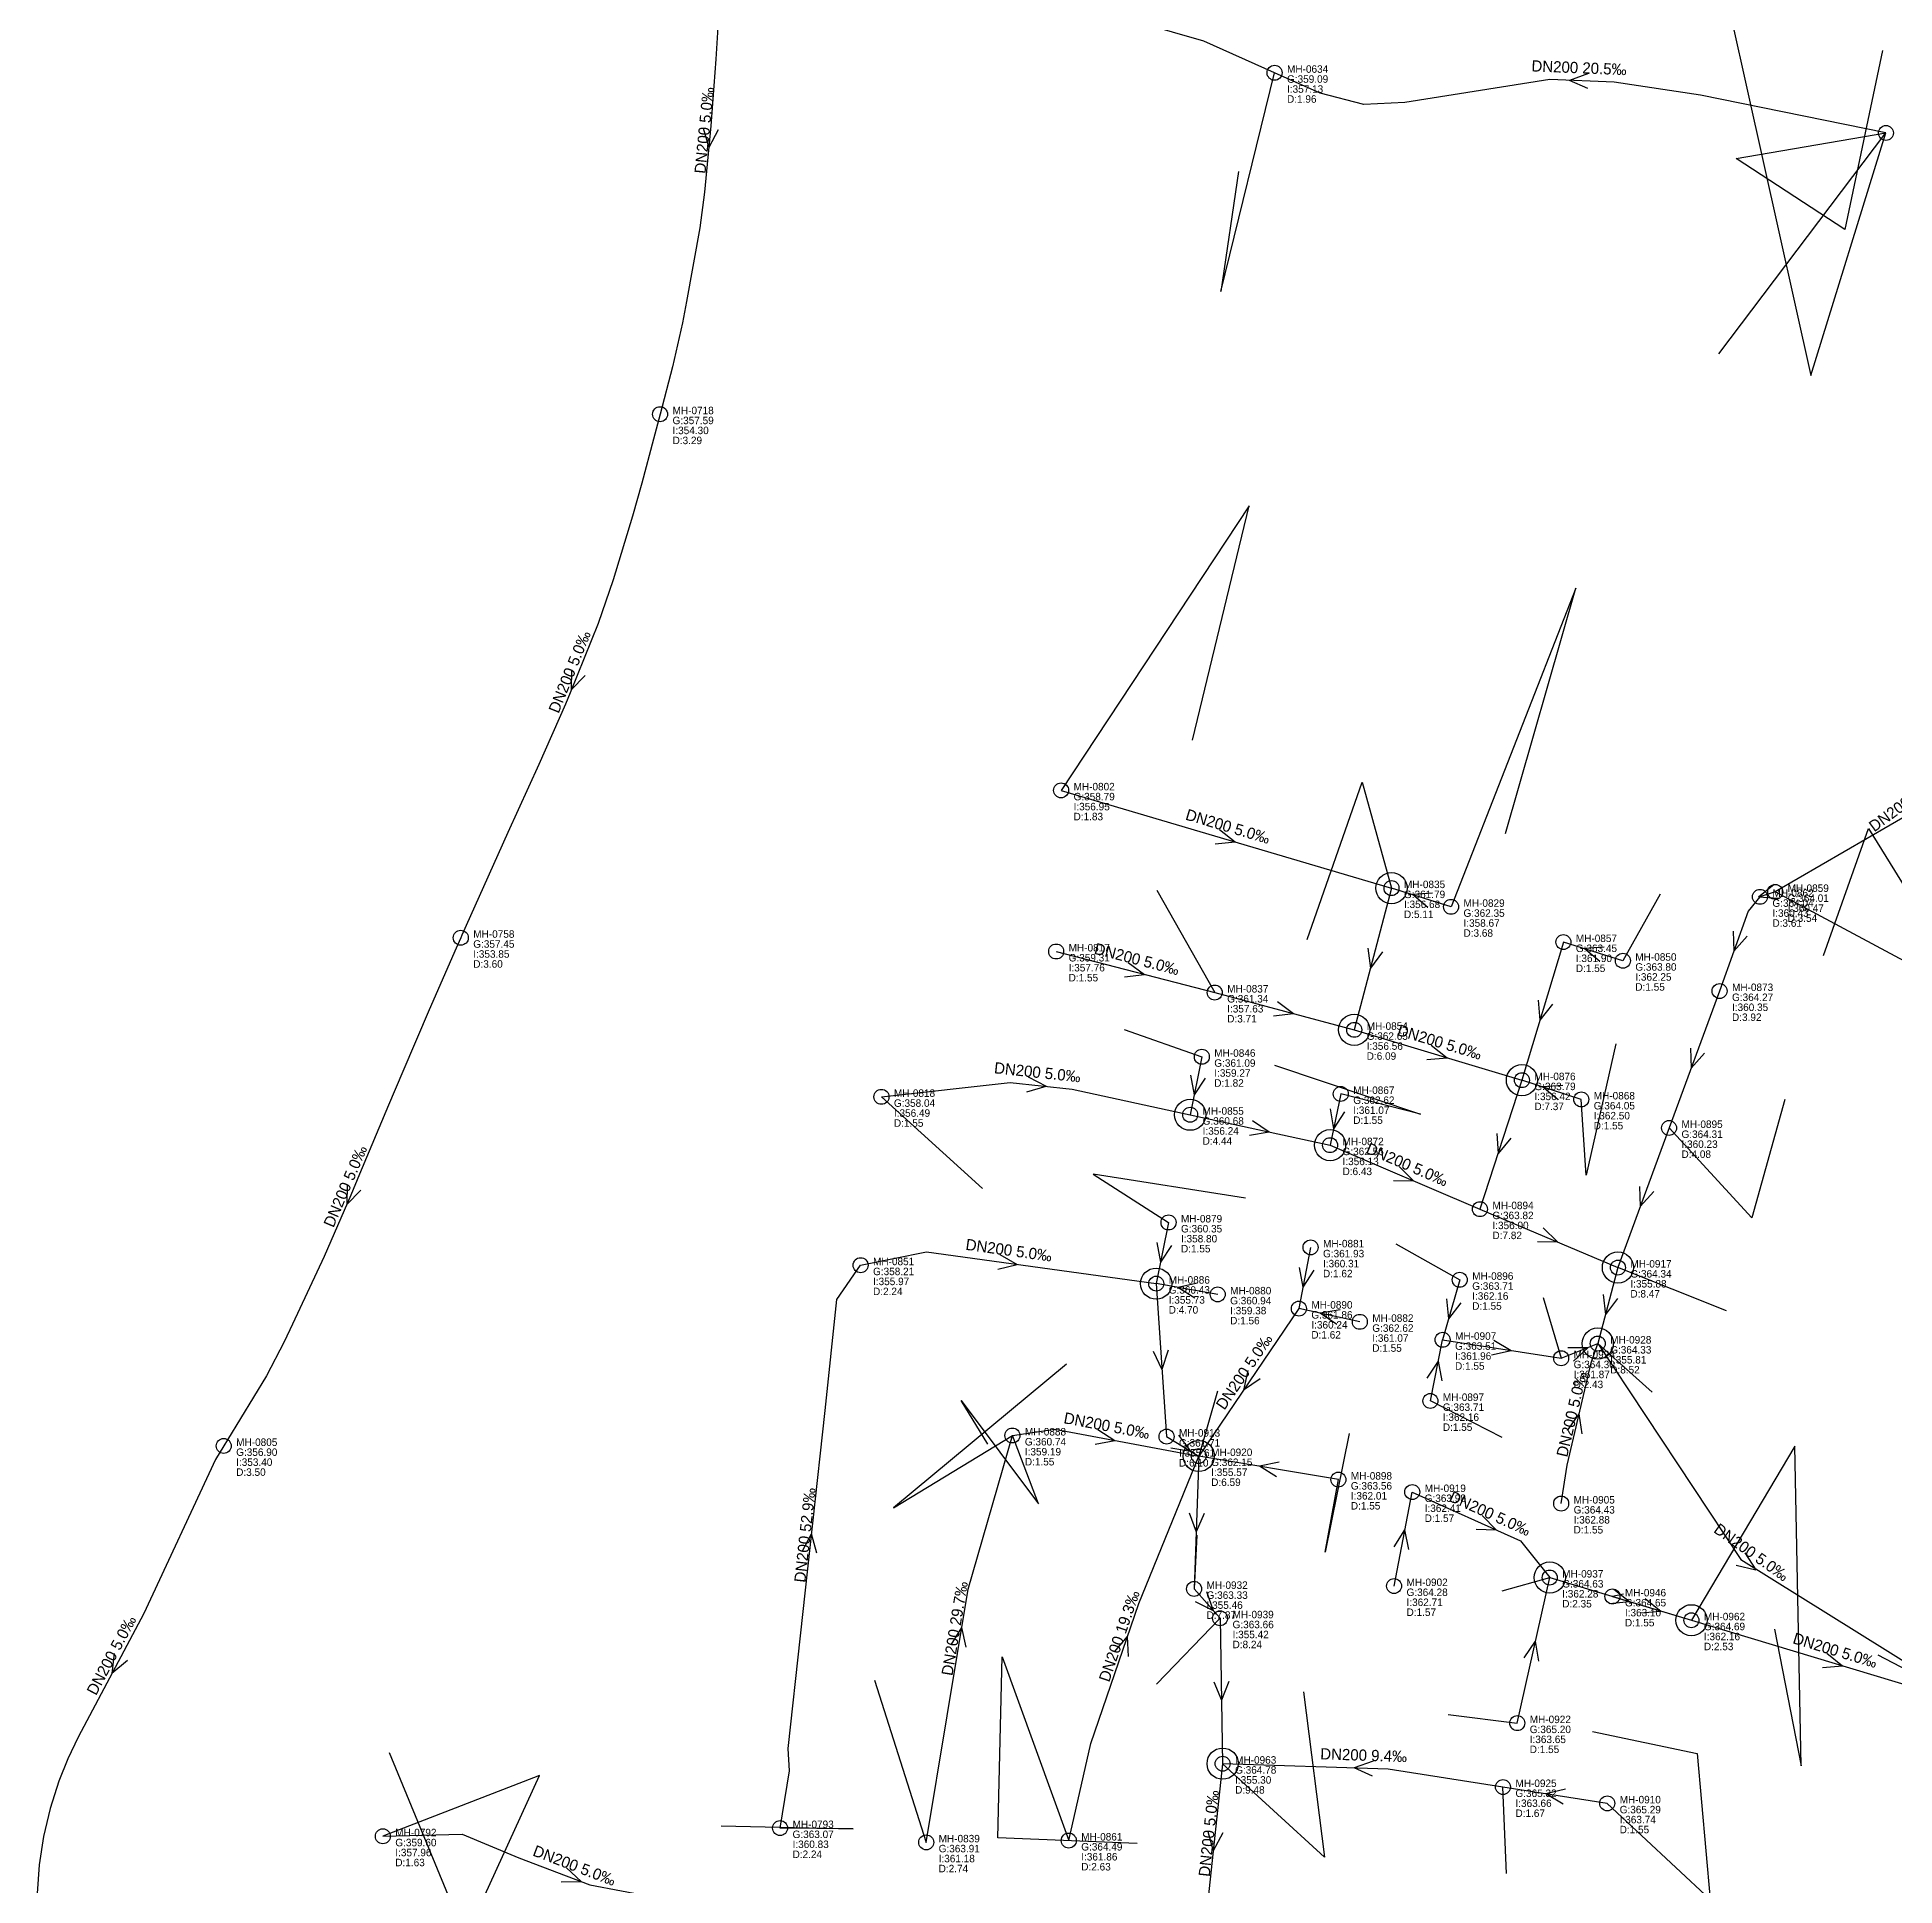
# Model space of a CAD drawing. Header units: metres. Extents: x 449900 to 451990, y 2566732 to 2570847.
# Drawn here: x 449947.5 to 450245.3, y 2568992.2 to 2569288.6 of the extents above; entities that cross this region are included whole.
import ezdxf
from ezdxf.enums import TextEntityAlignment as Align

# ---------------------------------------------------------------- set-up
doc = ezdxf.new("R2010")
doc.units = ezdxf.units.M
for name, color, linetype in [('SEW-DROP', 6, 'Continuous'), ('SEW-LABEL', 2, 'Continuous'), ('SEW-MH', 7, 'Continuous'), ('SEW-MH-LABEL', 8, 'Continuous'), ('SEW-PIPE-DN200', 3, 'Continuous'), ('SEW-RIDER', 8, 'Continuous')]:
    doc.layers.add(name, color=color, linetype=linetype)

msp = doc.modelspace()

# ---------------------------------------------------------------- linework, layer by layer
at = {"layer": 'SEW-DROP'}
for centre in [(450164.61, 2569152.14), (450158.63, 2569129.42), (450185.52, 2569121.35), (450185.52, 2569121.35), (450132.33, 2569115.81), (450154.76, 2569110.93), (450126.89, 2569088.73), (450126.89, 2569088.73), (450200.91, 2569091.31), (450197.67, 2569079.13), (450197.67, 2569079.13), (450133.7, 2569061.1), (450133.7, 2569061.1), (450133.7, 2569061.1), (450133.7, 2569061.1), (450189.98, 2569041.62), (450212.69, 2569034.77), (450137.54, 2569011.78)]:
    msp.add_circle(centre, 2.5, dxfattribs=at)
at = {"layer": 'SEW-LABEL'}
for p, q in [((450196.18, 2569282.7), (450193.14, 2569281.62)), ((450196.09, 2569280.3), (450193.14, 2569281.62)), ((450054.26, 2569273.95), (450055.16, 2569270.84)), ((450056.65, 2569273.71), (450055.16, 2569270.84)), ((450033.13, 2569187.13), (450033.12, 2569183.9)), ((450035.36, 2569186.23), (450033.12, 2569183.9)), ((450137.03, 2569161.55), (450139.56, 2569159.55)), ((450136.34, 2569159.25), (450139.56, 2569159.55)), ((450171.17, 2569151.34), (450167.95, 2569151.09)), ((450170.45, 2569149.05), (450167.95, 2569151.09)), ((450225.95, 2569152.74), (450223.47, 2569150.67)), ((450226.7, 2569150.46), (450223.47, 2569150.67)), ((450219.39, 2569145.25), (450219.5, 2569142.02)), ((450160.84, 2569142.53), (450161.24, 2569139.33)), ((450163.16, 2569141.92), (450161.24, 2569139.33)), ((450198.72, 2569142.69), (450195.5, 2569142.44)), ((450198, 2569140.4), (450195.5, 2569142.44)), ((450221.64, 2569144.44), (450219.5, 2569142.02)), ((450122.41, 2569140.23), (450125.01, 2569138.31)), ((450121.81, 2569137.91), (450125.01, 2569138.31)), ((450146.31, 2569133.96), (450148.9, 2569132.02)), ((450188.12, 2569134.2), (450188.41, 2569130.98)), ((450190.42, 2569133.51), (450188.41, 2569130.98)), ((450145.69, 2569131.64), (450148.9, 2569132.02)), ((450170.98, 2569126.97), (450173.51, 2569124.95)), ((450170.29, 2569124.67), (450173.51, 2569124.95)), ((450212.54, 2569126.49), (450212.63, 2569123.26)), ((450214.79, 2569125.66), (450212.63, 2569123.26)), ((450106.38, 2569121.88), (450109.24, 2569120.37)), ((450132.39, 2569122.16), (450132.97, 2569118.98)), ((450134.74, 2569121.69), (450132.97, 2569118.98)), ((450106.13, 2569119.49), (450109.24, 2569120.37)), ((450192.07, 2569120.49), (450188.84, 2569120.27)), ((450191.33, 2569118.2), (450188.84, 2569120.27)), ((450154.75, 2569116.75), (450155.31, 2569113.57)), ((450157.1, 2569116.26), (450155.31, 2569113.57)), ((450141.82, 2569112.51), (450145.01, 2569113.05)), ((450142.33, 2569114.86), (450145.01, 2569113.05)), ((450181.47, 2569112.81), (450181.69, 2569109.59)), ((450183.76, 2569112.07), (450181.69, 2569109.59)), ((450165.86, 2569107.49), (450168.15, 2569105.21)), ((449997.19, 2569104.65), (449997.12, 2569101.42)), ((449999.4, 2569103.71), (449997.12, 2569101.42)), ((450164.92, 2569105.28), (450168.15, 2569105.21)), ((450204.39, 2569104.32), (450204.49, 2569101.09)), ((450206.65, 2569103.5), (450204.49, 2569101.09)), ((450188.94, 2569097.68), (450191.23, 2569095.41)), ((450126.99, 2569095.34), (450127.58, 2569092.16)), ((450129.35, 2569094.87), (450127.58, 2569092.16)), ((450188, 2569095.47), (450191.23, 2569095.41)), ((450101.49, 2569091.03), (450104.62, 2569091.8)), ((450101.81, 2569093.4), (450104.62, 2569091.8)), ((450149.8, 2569091.34), (450150.42, 2569088.16)), ((450133.5, 2569088.79), (450130.34, 2569088.13)), ((450152.16, 2569090.89), (450150.42, 2569088.16)), ((450133.08, 2569086.43), (450130.34, 2569088.13)), ((450173.43, 2569086.31), (450173.76, 2569083.1)), ((450175.74, 2569085.65), (450173.76, 2569083.1)), ((450198.52, 2569086.98), (450198.91, 2569083.77)), ((450200.84, 2569086.36), (450198.91, 2569083.77)), ((450156.37, 2569084.52), (450153.18, 2569083.99)), ((450155.86, 2569082.18), (450153.18, 2569083.99)), ((450181.01, 2569079.67), (450183.79, 2569078.03)), ((450126.41, 2569077.89), (450127.81, 2569074.97)), ((450128.81, 2569078.05), (450127.81, 2569074.97)), ((450180.64, 2569077.3), (450183.79, 2569078.03)), ((450192.9, 2569078.51), (450196.13, 2569078.51)), ((450193.79, 2569076.28), (450196.13, 2569078.51)), ((450141.58, 2569074.83), (450140.89, 2569071.67)), ((450143.57, 2569073.48), (450140.89, 2569071.67)), ((450170.35, 2569073.6), (450172.12, 2569076.3)), ((450172.71, 2569073.13), (450172.12, 2569076.3)), ((450192.85, 2569065.21), (450194.7, 2569067.85)), ((450195.18, 2569064.66), (450194.7, 2569067.85)), ((450117.53, 2569065.34), (450120.26, 2569063.61)), ((450130.45, 2569064.45), (450132.4, 2569061.88)), ((450117.09, 2569062.99), (450120.26, 2569063.61)), ((450129.21, 2569062.4), (450132.4, 2569061.88)), ((450146.58, 2569060.14), (450143.42, 2569059.46)), ((450146.18, 2569057.78), (450143.42, 2569059.46)), ((450132.18, 2569051.99), (450133.28, 2569048.95)), ((450134.58, 2569051.91), (450133.28, 2569048.95)), ((450179.16, 2569051.58), (450181.4, 2569049.26)), ((450070.11, 2569045.77), (450071.63, 2569048.62)), ((450072.49, 2569045.51), (450071.63, 2569048.62)), ((450165.01, 2569046.55), (450166.76, 2569049.27)), ((450167.37, 2569046.09), (450166.76, 2569049.27)), ((450178.18, 2569049.39), (450181.4, 2569049.26)), ((450219.88, 2569043.63), (450223.02, 2569042.87)), ((450221.27, 2569045.59), (450223.02, 2569042.87)), ((450133.15, 2569037.77), (450136.04, 2569036.32)), ((450134.95, 2569039.36), (450136.04, 2569036.32)), ((450199.55, 2569037.48), (450202.77, 2569037.76)), ((450200.24, 2569039.77), (450202.77, 2569037.76)), ((450205.27, 2569038.26), (450207.8, 2569036.24)), ((450204.58, 2569035.96), (450207.8, 2569036.24)), ((450094.04, 2569030.83), (450095.71, 2569033.59)), ((450096.4, 2569030.44), (450095.71, 2569033.59)), ((450120.19, 2569029.73), (450122.3, 2569032.17)), ((450122.46, 2569028.95), (450122.3, 2569032.17)), ((449959.83, 2569029.44), (449959.48, 2569026.22)), ((450185.87, 2569028.75), (450187.7, 2569031.42)), ((450188.21, 2569028.23), (450187.7, 2569031.42)), ((450234.38, 2569029.48), (450236.91, 2569027.46)), ((449961.95, 2569028.31), (449959.48, 2569026.22)), ((450233.69, 2569027.18), (450236.91, 2569027.46)), ((450136.11, 2569024.92), (450137.36, 2569021.94)), ((450138.51, 2569024.96), (450137.36, 2569021.94)), ((450161.66, 2569012.2), (450158.62, 2569011.1)), ((450161.58, 2569009.8), (450158.62, 2569011.1)), ((450192.5, 2569007.68), (450189.35, 2569006.96)), ((450192.13, 2569005.31), (450189.35, 2569006.96)), ((450135.17, 2569000.93), (450136.04, 2568997.82)), ((450137.56, 2569000.68), (450136.04, 2568997.82)), ((450032.32, 2568995.07), (450034.7, 2568992.88)), ((450031.47, 2568992.83), (450034.7, 2568992.88))]:
    msp.add_line(p, q, dxfattribs=at)
at = {"layer": 'SEW-MH'}
for centre in [(450145.86, 2569282.84), (450243.87, 2569273.19), (450047.35, 2569228.11), (450111.64, 2569167.81), (450164.61, 2569152.14), (450223.68, 2569150.74), (450226.12, 2569151.53), (450174.15, 2569149.14), (450015.4, 2569144.18), (450110.85, 2569141.98), (450192.16, 2569143.49), (450201.7, 2569140.5), (450136.27, 2569135.4), (450217.2, 2569135.64), (450158.63, 2569129.42), (450134.2, 2569125.1), (450185.52, 2569121.35), (450082.84, 2569118.68), (450156.48, 2569119.14), (450195.03, 2569118.26), (450132.33, 2569115.81), (450154.76, 2569110.93), (450209.1, 2569113.69), (450178.79, 2569100.67), (450128.86, 2569098.54), (450151.63, 2569094.55), (450079.49, 2569091.69), (450200.91, 2569091.31), (450126.89, 2569088.73), (450175.55, 2569089.35), (450136.74, 2569087.01), (450149.76, 2569084.73), (450159.53, 2569082.61), (450172.8, 2569079.73), (450197.67, 2569079.13), (450191.81, 2569076.78), (450170.84, 2569069.93), (450103.83, 2569064.39), (450128.54, 2569064.21), (449977.39, 2569062.72), (450133.7, 2569061.1), (450156.09, 2569057.32), (450167.93, 2569055.33), (450191.81, 2569053.48), (450132.96, 2569039.8), (450165.02, 2569040.26), (450189.98, 2569041.62), (450200.03, 2569038.59), (450137.13, 2569035.09), (450212.69, 2569034.77), (450184.77, 2569018.28), (450137.54, 2569011.78), (450182.48, 2569008.04), (450199.19, 2569005.42), (450066.59, 2569001.46), (450002.9, 2569000.14), (450090.01, 2568999.17), (450112.87, 2568999.46)]:
    msp.add_circle(centre, 1.2, dxfattribs=at)
at = {"layer": 'SEW-PIPE-DN200'}
for points in [[(450058.29, 2569317.23), (450057.63, 2569306.5), (450056.87, 2569294.53), (450056.65, 2569291), (450056.28, 2569285.03), (450055.51, 2569274.35), (450054.46, 2569263.73), (450053.71, 2569257.97), (450051.57, 2569246.16), (450050.96, 2569242.78), (450049.35, 2569235.7), (450047.35, 2569228.11)], [(450145.86, 2569282.84), (450134.5, 2569287.92), (450114.78, 2569293.58), (450087.52, 2569307.86), (450078.1, 2569311.94), (450058.29, 2569317.23)], [(450243.87, 2569273.19), (450214.14, 2569279.24), (450200.31, 2569281.33), (450189.99, 2569281.75), (450166.76, 2569278.09), (450160.19, 2569277.78), (450153.19, 2569279.55), (450145.86, 2569282.84)], [(450047.35, 2569228.11), (450046.3, 2569224.09), (450044.44, 2569217.06), (450042.95, 2569211.77), (450039.85, 2569201.56), (450037.44, 2569194.57), (450032.94, 2569183.45), (450032.2, 2569181.63), (450027.91, 2569171.95), (450022.95, 2569161.04), (450019.03, 2569152.35), (450015.59, 2569144.61), (450015.4, 2569144.18)], [(450263.71, 2569182.86), (450248.26, 2569164.37), (450226.12, 2569151.53)], [(450111.64, 2569167.81), (450164.61, 2569152.14)], [(450164.61, 2569152.14), (450158.63, 2569129.42)], [(450174.15, 2569149.14), (450164.61, 2569152.14)], [(450226.12, 2569151.53), (450223.68, 2569150.74)], [(450223.68, 2569150.74), (450223.68, 2569150.74), (450221.81, 2569148.45), (450217.2, 2569135.64)], [(450015.4, 2569144.18), (450014.65, 2569142.5), (450010.34, 2569132.63), (450006.09, 2569122.73), (450003.81, 2569117.35), (449999.17, 2569106.29), (449997.75, 2569102.89), (449993.5, 2569093.08), (449988.4, 2569082.22), (449987.08, 2569079.4), (449984.24, 2569073.94), (449977.99, 2569063.7), (449977.39, 2569062.72)], [(450110.85, 2569141.98), (450136.27, 2569135.4)], [(450192.16, 2569143.49), (450185.52, 2569121.35)], [(450201.7, 2569140.5), (450192.16, 2569143.49)], [(450136.27, 2569135.4), (450158.63, 2569129.42)], [(450217.2, 2569135.64), (450209.1, 2569113.69)], [(450158.63, 2569129.42), (450185.52, 2569121.35)], [(450134.2, 2569125.1), (450132.33, 2569115.81)], [(450185.52, 2569121.35), (450178.79, 2569100.67)], [(450195.03, 2569118.26), (450185.52, 2569121.35)], [(450082.84, 2569118.68), (450103.48, 2569120.98), (450113.41, 2569119.93), (450132.33, 2569115.81)], [(450156.48, 2569119.14), (450154.76, 2569110.93)], [(450132.33, 2569115.81), (450154.76, 2569110.93)], [(450209.1, 2569113.69), (450200.91, 2569091.31)], [(450154.76, 2569110.93), (450178.79, 2569100.67)], [(450178.79, 2569100.67), (450200.91, 2569091.31)], [(450128.86, 2569098.54), (450126.89, 2569088.73)], [(450151.63, 2569094.55), (450149.76, 2569084.73)], [(450066.59, 2569001.46), (450068.08, 2569010.62), (450067.87, 2569014.22), (450073.79, 2569068.41), (450075.68, 2569086.19), (450079.49, 2569091.69)], [(450079.49, 2569091.69), (450079.49, 2569091.69), (450090.07, 2569093.81), (450126.89, 2569088.73)], [(450200.91, 2569091.31), (450197.67, 2569079.13)], [(450126.89, 2569088.73), (450128.53, 2569064.21), (450128.54, 2569064.21)], [(450136.74, 2569087.01), (450126.89, 2569088.73)], [(450175.55, 2569089.35), (450172.8, 2569079.73)], [(450149.76, 2569084.73), (450133.7, 2569061.1)], [(450159.53, 2569082.61), (450149.76, 2569084.73)], [(450170.84, 2569069.93), (450172.8, 2569079.73)], [(450172.8, 2569079.73), (450191.81, 2569076.78)], [(450191.81, 2569076.78), (450191.81, 2569076.78), (450197.67, 2569079.13)], [(450191.81, 2569053.48), (450192.77, 2569059.61), (450196.63, 2569076.05), (450197.67, 2569079.13)], [(450197.67, 2569079.13), (450220.59, 2569044.49), (450258.25, 2569021.03)], [(450103.83, 2569064.39), (450103.83, 2569064.39), (450110.61, 2569065.42), (450133.7, 2569061.1)], [(449977.39, 2569062.72), (449976.05, 2569060.53), (449964.6, 2569035.87), (449954.08, 2569016.04), (449952.41, 2569012.57), (449950.97, 2569008.99), (449949.57, 2569004.6), (449948.51, 2569000.11), (449947.82, 2568995.55), (449947.48, 2568990.96)], [(450090.01, 2568999.17), (450096.73, 2569039.78), (450103.83, 2569064.39)], [(450128.54, 2569064.21), (450133.7, 2569061.1)], [(450112.87, 2568999.46), (450116.41, 2569014.99), (450124.12, 2569037.48), (450133.7, 2569061.1)], [(450133.7, 2569061.1), (450132.96, 2569039.8), (450132.96, 2569039.8)], [(450156.09, 2569057.32), (450133.7, 2569061.1)], [(450165.02, 2569040.26), (450167.93, 2569055.33)], [(450167.93, 2569055.33), (450185.28, 2569047.51), (450189.98, 2569041.62)], [(450184.77, 2569018.28), (450189.98, 2569041.62)], [(450189.98, 2569041.62), (450212.69, 2569034.77)], [(450132.96, 2569039.8), (450137.13, 2569035.09), (450137.13, 2569035.09)], [(450200.03, 2569038.59), (450212.69, 2569034.77)], [(450137.13, 2569035.09), (450137.54, 2569011.78), (450137.54, 2569011.78)], [(450212.69, 2569034.77), (450258.25, 2569021.03)], [(450137.54, 2569011.78), (450135.23, 2568990.25), (450133.38, 2568987.36)], [(450182.48, 2569008.04), (450164.05, 2569010.92), (450137.54, 2569011.78)], [(450199.19, 2569005.42), (450182.48, 2569008.04)], [(450002.9, 2569000.14), (450015.6, 2569000.46), (450024.68, 2568996.69), (450036.08, 2568992.36), (450046.24, 2568990.46), (450064.66, 2568989.62)]]:
    msp.add_lwpolyline(points, dxfattribs=at)
at = {"layer": 'SEW-RIDER'}
for points in [[(450246.65, 2569308.07), (450216.54, 2569302.97), (450231.86, 2569234.32), (450243.87, 2569273.19)], [(450243.35, 2569286.43), (450237.3, 2569257.73), (450219.89, 2569269.11), (450243.87, 2569273.19)], [(450140.06, 2569267.03), (450137.23, 2569247.77), (450145.86, 2569282.84)], [(450217.11, 2569237.78), (450243.87, 2569273.19)], [(450132.71, 2569175.86), (450141.81, 2569213.41), (450111.64, 2569167.81)], [(450182.91, 2569160.9), (450194.18, 2569200.22), (450174.15, 2569149.14)], [(450151.1, 2569143.89), (450159.89, 2569169.14), (450164.61, 2569152.14)], [(450233.84, 2569141.36), (450241.08, 2569161.68), (450257.93, 2569134.5), (450226.12, 2569151.53)], [(450127.01, 2569151.79), (450136.27, 2569135.4)], [(450207.67, 2569151.15), (450201.7, 2569140.5)], [(450121.76, 2569129.49), (450134.2, 2569125.1)], [(450200.59, 2569127.18), (450195.8, 2569106.12), (450195.03, 2569118.26)], [(450145.86, 2569123.76), (450169.26, 2569115.9), (450156.48, 2569119.14)], [(450099.02, 2569104.01), (450082.84, 2569118.68)], [(450227.68, 2569118.23), (450222.39, 2569099.3), (450209.1, 2569113.69)], [(450141.21, 2569102.44), (450116.77, 2569106.27), (450128.86, 2569098.54)], [(450165.28, 2569095.14), (450175.55, 2569089.35)], [(450218.34, 2569084.37), (450200.91, 2569091.31)], [(450188.9, 2569086.49), (450191.81, 2569076.78)], [(450206.42, 2569071.31), (450197.67, 2569079.13)], [(450112.51, 2569075.85), (450084.77, 2569052.77), (450103.83, 2569064.39)], [(450136.72, 2569071.49), (450133.7, 2569061.1)], [(450099.9, 2569063.01), (450095.63, 2569070), (450108.04, 2569053.45), (450103.83, 2569064.39)], [(450182.34, 2569064.08), (450170.84, 2569069.93)], [(450157.83, 2569064.69), (450153.98, 2569045.67), (450156.09, 2569057.32)], [(450226.03, 2569033.35), (450230.26, 2569011.41), (450229.25, 2569062.66), (450212.69, 2569034.77)], [(450133.41, 2569048.43), (450132.96, 2569039.8)], [(450182.34, 2569039.48), (450189.98, 2569041.62)], [(450201.81, 2569038.97), (450200.03, 2569038.59)], [(450126.95, 2569024.54), (450137.13, 2569035.09)], [(450123.81, 2568998.96), (450101.47, 2568999.87), (450102.19, 2569028.92), (450112.87, 2568999.46)], [(450242.58, 2569029.22), (450258.25, 2569021.03)], [(450081.73, 2569025.17), (450090.01, 2568999.17)], [(450150.48, 2569023.31), (450153.88, 2568996.79), (450137.54, 2569011.78)], [(450173.69, 2569019.67), (450184.77, 2569018.28)], [(450196.83, 2569016.96), (450213.59, 2569013.4), (450215.67, 2568990), (450199.19, 2569005.42)], [(450003.93, 2569013.58), (450016.13, 2568983.94), (450028.02, 2569009.87), (450002.9, 2569000.14)], [(450183.07, 2568994.18), (450182.48, 2569008.04)], [(450057.13, 2569001.82), (450078.33, 2569001.34), (450066.59, 2569001.46)]]:
    msp.add_lwpolyline(points, dxfattribs=at)

# ---------------------------------------------------------------- texts
at = {"layer": 'SEW-LABEL'}
for s, rotation, p in [('DN200 20.5‰', 357.6973, (450194.64, 2569282.76)), ('DN200 5.0‰', 84.3749, (450055.31, 2569273.53)), ('DN200 5.0‰', 67.9609, (450033.68, 2569186.49)), ('DN200 5.0‰', 36.3137, (450247.61, 2569165.19)), ('DN200 5.0‰', -16.4851, (450138.12, 2569161.17)), ('DN200 5.0‰', -14.5206, (450123.56, 2569139.89)), ('DN200 5.0‰', -16.7067, (450172.07, 2569126.59)), ('DN200 5.0‰', -6.0888, (450107.75, 2569121.73)), ('DN200 5.0‰', 66.9061, (449997.71, 2569104)), ('DN200 5.0‰', -23.1056, (450166.77, 2569107)), ('DN200 5.0‰', -7.8566, (450103.14, 2569093.21)), ('DN200 5.0‰', 55.8051, (450141.73, 2569074.11)), ('DN200 5.0‰', 76.7794, (450194.36, 2569067.59)), ('DN200 5.0‰', -10.6056, (450118.79, 2569065.09)), ('DN200 52.9‰', 83.758, (450071.46, 2569048.33)), ('DN200 5.0‰', -24.2651, (450180.04, 2569051.07)), ('DN200 5.0‰', -35.3936, (450221.79, 2569044.94)), ('DN200 29.7‰', 80.5999, (450095.46, 2569033.31)), ('DN200 19.3‰', 71.0713, (450121.81, 2569031.96)), ('DN200 5.0‰', 62.0465, (449960.18, 2569028.75)), ('DN200 5.0‰', -16.7806, (450235.47, 2569029.1)), ('DN200 9.4‰', 358.1351, (450160.12, 2569012.25)), ('DN200 5.0‰', 83.8583, (450136.2, 2569000.51)), ('DN200 5.0‰', -20.7936, (450033.3, 2568994.62))]:
    msp.add_text(s, height=1.8, rotation=rotation, dxfattribs=at).set_placement(p, align=Align.CENTER)
at = {"layer": 'SEW-MH-LABEL'}
for s, p in [('G:359.09', (450147.86, 2569281.24)), ('MH-0634', (450147.86, 2569282.84)), ('D:1.96', (450147.86, 2569278.04)), ('I:357.13', (450147.86, 2569279.64)), ('MH-0718', (450049.35, 2569228.11)), ('G:357.59', (450049.35, 2569226.51)), ('I:354.30', (450049.35, 2569224.91)), ('D:3.29', (450049.35, 2569223.31)), ('MH-0802', (450113.64, 2569167.81)), ('G:358.79', (450113.64, 2569166.21)), ('I:356.95', (450113.64, 2569164.61)), ('D:1.83', (450113.64, 2569163.01)), ('G:361.79', (450166.61, 2569150.54)), ('MH-0835', (450166.61, 2569152.14)), ('MH-0862', (450225.68, 2569150.74)), ('G:364.01', (450228.12, 2569149.93)), ('MH-0859', (450228.12, 2569151.53)), ('D:5.11', (450166.61, 2569147.34)), ('I:356.68', (450166.61, 2569148.94)), ('G:362.35', (450176.15, 2569147.54)), ('MH-0829', (450176.15, 2569149.14)), ('G:364.04', (450225.68, 2569149.14)), ('I:360.43', (450225.68, 2569147.54)), ('D:3.54', (450228.12, 2569146.73)), ('I:360.47', (450228.12, 2569148.33)), ('MH-0758', (450017.4, 2569144.18)), ('D:3.68', (450176.15, 2569144.34)), ('I:358.67', (450176.15, 2569145.94)), ('D:3.61', (450225.68, 2569145.94)), ('G:357.45', (450017.4, 2569142.58)), ('I:353.85', (450017.4, 2569140.98)), ('MH-0817', (450112.85, 2569141.98)), ('G:363.45', (450194.16, 2569141.89)), ('MH-0857', (450194.16, 2569143.49)), ('D:3.60', (450017.4, 2569139.38)), ('G:359.31', (450112.85, 2569140.38)), ('I:357.76', (450112.85, 2569138.78)), ('D:1.55', (450194.16, 2569138.69)), ('I:361.90', (450194.16, 2569140.29)), ('G:363.80', (450203.7, 2569138.9)), ('MH-0850', (450203.7, 2569140.5)), ('D:1.55', (450112.85, 2569137.18)), ('MH-0837', (450138.27, 2569135.4)), ('D:1.55', (450203.7, 2569135.7)), ('I:362.25', (450203.7, 2569137.3)), ('MH-0873', (450219.2, 2569135.64)), ('G:361.34', (450138.27, 2569133.8)), ('I:357.63', (450138.27, 2569132.2)), ('G:364.27', (450219.2, 2569134.04)), ('I:360.35', (450219.2, 2569132.44)), ('D:3.71', (450138.27, 2569130.6)), ('MH-0854', (450160.63, 2569129.42)), ('D:3.92', (450219.2, 2569130.84)), ('G:362.65', (450160.63, 2569127.82)), ('I:356.56', (450160.63, 2569126.22)), ('G:361.09', (450136.2, 2569123.5)), ('MH-0846', (450136.2, 2569125.1)), ('D:6.09', (450160.63, 2569124.62)), ('D:1.82', (450136.2, 2569120.3)), ('I:359.27', (450136.2, 2569121.9)), ('MH-0876', (450187.52, 2569121.35)), ('G:358.04', (450084.84, 2569117.08)), ('MH-0818', (450084.84, 2569118.68)), ('G:362.62', (450158.48, 2569117.54)), ('MH-0867', (450158.48, 2569119.14)), ('G:363.79', (450187.52, 2569119.75)), ('I:356.42', (450187.52, 2569118.15)), ('MH-0868', (450197.03, 2569118.26)), ('D:1.55', (450084.84, 2569113.88)), ('I:356.49', (450084.84, 2569115.48)), ('G:360.68', (450134.33, 2569114.21)), ('MH-0855', (450134.33, 2569115.81)), ('D:1.55', (450158.48, 2569114.34)), ('I:361.07', (450158.48, 2569115.94)), ('D:7.37', (450187.52, 2569116.55)), ('G:364.05', (450197.03, 2569116.66)), ('I:362.50', (450197.03, 2569115.06)), ('D:4.44', (450134.33, 2569111.01)), ('I:356.24', (450134.33, 2569112.61)), ('MH-0872', (450156.76, 2569110.93)), ('D:1.55', (450197.03, 2569113.46)), ('G:364.31', (450211.1, 2569112.09)), ('MH-0895', (450211.1, 2569113.69)), ('G:362.56', (450156.76, 2569109.33)), ('D:4.08', (450211.1, 2569108.89)), ('I:360.23', (450211.1, 2569110.49)), ('D:6.43', (450156.76, 2569106.13)), ('I:356.13', (450156.76, 2569107.73)), ('G:363.82', (450180.79, 2569099.07)), ('MH-0894', (450180.79, 2569100.67)), ('G:360.35', (450130.86, 2569096.94)), ('MH-0879', (450130.86, 2569098.54)), ('I:356.00', (450180.79, 2569097.47)), ('D:1.55', (450130.86, 2569093.74)), ('I:358.80', (450130.86, 2569095.34)), ('MH-0881', (450153.63, 2569094.55)), ('D:7.82', (450180.79, 2569095.87)), ('G:358.21', (450081.49, 2569090.09)), ('MH-0851', (450081.49, 2569091.69)), ('G:361.93', (450153.63, 2569092.95)), ('I:360.31', (450153.63, 2569091.35)), ('MH-0917', (450202.91, 2569091.31)), ('I:355.97', (450081.49, 2569088.49)), ('G:360.43', (450128.89, 2569087.13)), ('MH-0886', (450128.89, 2569088.73)), ('D:1.62', (450153.63, 2569089.75)), ('G:363.71', (450177.55, 2569087.75)), ('MH-0896', (450177.55, 2569089.35)), ('G:364.34', (450202.91, 2569089.71)), ('I:355.88', (450202.91, 2569088.11)), ('D:2.24', (450081.49, 2569086.89)), ('I:355.73', (450128.89, 2569085.53)), ('G:360.94', (450138.74, 2569085.41)), ('MH-0880', (450138.74, 2569087.01)), ('MH-0890', (450151.76, 2569084.73)), ('D:1.55', (450177.55, 2569084.55)), ('I:362.16', (450177.55, 2569086.15)), ('D:8.47', (450202.91, 2569086.51)), ('D:4.70', (450128.89, 2569083.93)), ('D:1.56', (450138.74, 2569082.21)), ('I:359.38', (450138.74, 2569083.81)), ('G:361.86', (450151.76, 2569083.13)), ('I:360.24', (450151.76, 2569081.53)), ('MH-0882', (450161.53, 2569082.61)), ('D:1.62', (450151.76, 2569079.93)), ('G:362.62', (450161.53, 2569081.01)), ('I:361.07', (450161.53, 2569079.41)), ('G:363.51', (450174.8, 2569078.13)), ('MH-0907', (450174.8, 2569079.73)), ('MH-0928', (450199.67, 2569079.13)), ('D:1.55', (450161.53, 2569077.81)), ('I:361.96', (450174.8, 2569076.53)), ('G:364.30', (450193.81, 2569075.18)), ('MH-0924', (450193.81, 2569076.78)), ('G:364.33', (450199.67, 2569077.53)), ('I:355.81', (450199.67, 2569075.93)), ('D:1.55', (450174.8, 2569074.93)), ('I:361.87', (450193.81, 2569073.58)), ('D:8.52', (450199.67, 2569074.33)), ('MH-0897', (450172.84, 2569069.93)), ('D:2.43', (450193.81, 2569071.98)), ('G:363.71', (450172.84, 2569068.33)), ('I:362.16', (450172.84, 2569066.73)), ('MH-0888', (450105.83, 2569064.39)), ('MH-0913', (450130.54, 2569064.21)), ('D:1.55', (450172.84, 2569065.13)), ('G:356.90', (449979.39, 2569061.12)), ('MH-0805', (449979.39, 2569062.72)), ('G:360.74', (450105.83, 2569062.79)), ('I:359.19', (450105.83, 2569061.19)), ('G:361.71', (450130.54, 2569062.61)), ('I:355.61', (450130.54, 2569061.01)), ('MH-0920', (450135.7, 2569061.1)), ('D:3.50', (449979.39, 2569057.92)), ('I:353.40', (449979.39, 2569059.52)), ('D:1.55', (450105.83, 2569059.59)), ('D:6.10', (450130.54, 2569059.41)), ('G:362.15', (450135.7, 2569059.5)), ('I:355.57', (450135.7, 2569057.9)), ('MH-0898', (450158.09, 2569057.32)), ('D:6.59', (450135.7, 2569056.3)), ('G:363.56', (450158.09, 2569055.72)), ('MH-0919', (450169.93, 2569055.33)), ('D:1.55', (450158.09, 2569052.52)), ('I:362.01', (450158.09, 2569054.12)), ('G:363.98', (450169.93, 2569053.73)), ('I:362.41', (450169.93, 2569052.13)), ('G:364.43', (450193.81, 2569051.88)), ('MH-0905', (450193.81, 2569053.48)), ('D:1.57', (450169.93, 2569050.53)), ('D:1.55', (450193.81, 2569048.68)), ('I:362.88', (450193.81, 2569050.28)), ('MH-0932', (450134.96, 2569039.8)), ('MH-0902', (450167.02, 2569040.26)), ('G:364.63', (450191.98, 2569040.02)), ('MH-0937', (450191.98, 2569041.62)), ('G:363.33', (450134.96, 2569038.2)), ('I:355.46', (450134.96, 2569036.6)), ('G:364.28', (450167.02, 2569038.66)), ('I:362.71', (450167.02, 2569037.06)), ('D:2.35', (450191.98, 2569036.82)), ('I:362.28', (450191.98, 2569038.42)), ('G:364.65', (450202.03, 2569036.99)), ('MH-0946', (450202.03, 2569038.59)), ('D:7.87', (450134.96, 2569035)), ('G:363.66', (450139.13, 2569033.49)), ('MH-0939', (450139.13, 2569035.09)), ('D:1.57', (450167.02, 2569035.46)), ('D:1.55', (450202.03, 2569033.79)), ('I:363.10', (450202.03, 2569035.39)), ('MH-0962', (450214.69, 2569034.77)), ('I:355.42', (450139.13, 2569031.89)), ('G:364.69', (450214.69, 2569033.17)), ('I:362.16', (450214.69, 2569031.57)), ('D:8.24', (450139.13, 2569030.29)), ('D:2.53', (450214.69, 2569029.97)), ('G:365.20', (450186.77, 2569016.68)), ('MH-0922', (450186.77, 2569018.28)), ('D:1.55', (450186.77, 2569013.48)), ('I:363.65', (450186.77, 2569015.08)), ('G:364.78', (450139.54, 2569010.18)), ('MH-0963', (450139.54, 2569011.78)), ('D:9.48', (450139.54, 2569006.98)), ('I:355.30', (450139.54, 2569008.58)), ('MH-0925', (450184.48, 2569008.04)), ('G:365.32', (450184.48, 2569006.44)), ('I:363.66', (450184.48, 2569004.84)), ('G:365.29', (450201.19, 2569003.82)), ('MH-0910', (450201.19, 2569005.42)), ('MH-0793', (450068.59, 2569001.46)), ('D:1.67', (450184.48, 2569003.24)), ('I:363.74', (450201.19, 2569002.22)), ('G:359.60', (450004.9, 2568998.54)), ('MH-0792', (450004.9, 2569000.14)), ('G:363.07', (450068.59, 2568999.86)), ('I:360.83', (450068.59, 2568998.26)), ('MH-0839', (450092.01, 2568999.17)), ('G:364.49', (450114.87, 2568997.86)), ('MH-0861', (450114.87, 2568999.46)), ('D:1.55', (450201.19, 2569000.62)), ('D:1.63', (450004.9, 2568995.34)), ('I:357.96', (450004.9, 2568996.94)), ('D:2.24', (450068.59, 2568996.66)), ('G:363.91', (450092.01, 2568997.57)), ('I:361.18', (450092.01, 2568995.97)), ('I:361.86', (450114.87, 2568996.26)), ('D:2.74', (450092.01, 2568994.37)), ('D:2.63', (450114.87, 2568994.66))]:
    msp.add_text(s, height=1.2, dxfattribs=at).set_placement(p)

doc.saveas('drawing.dxf')
